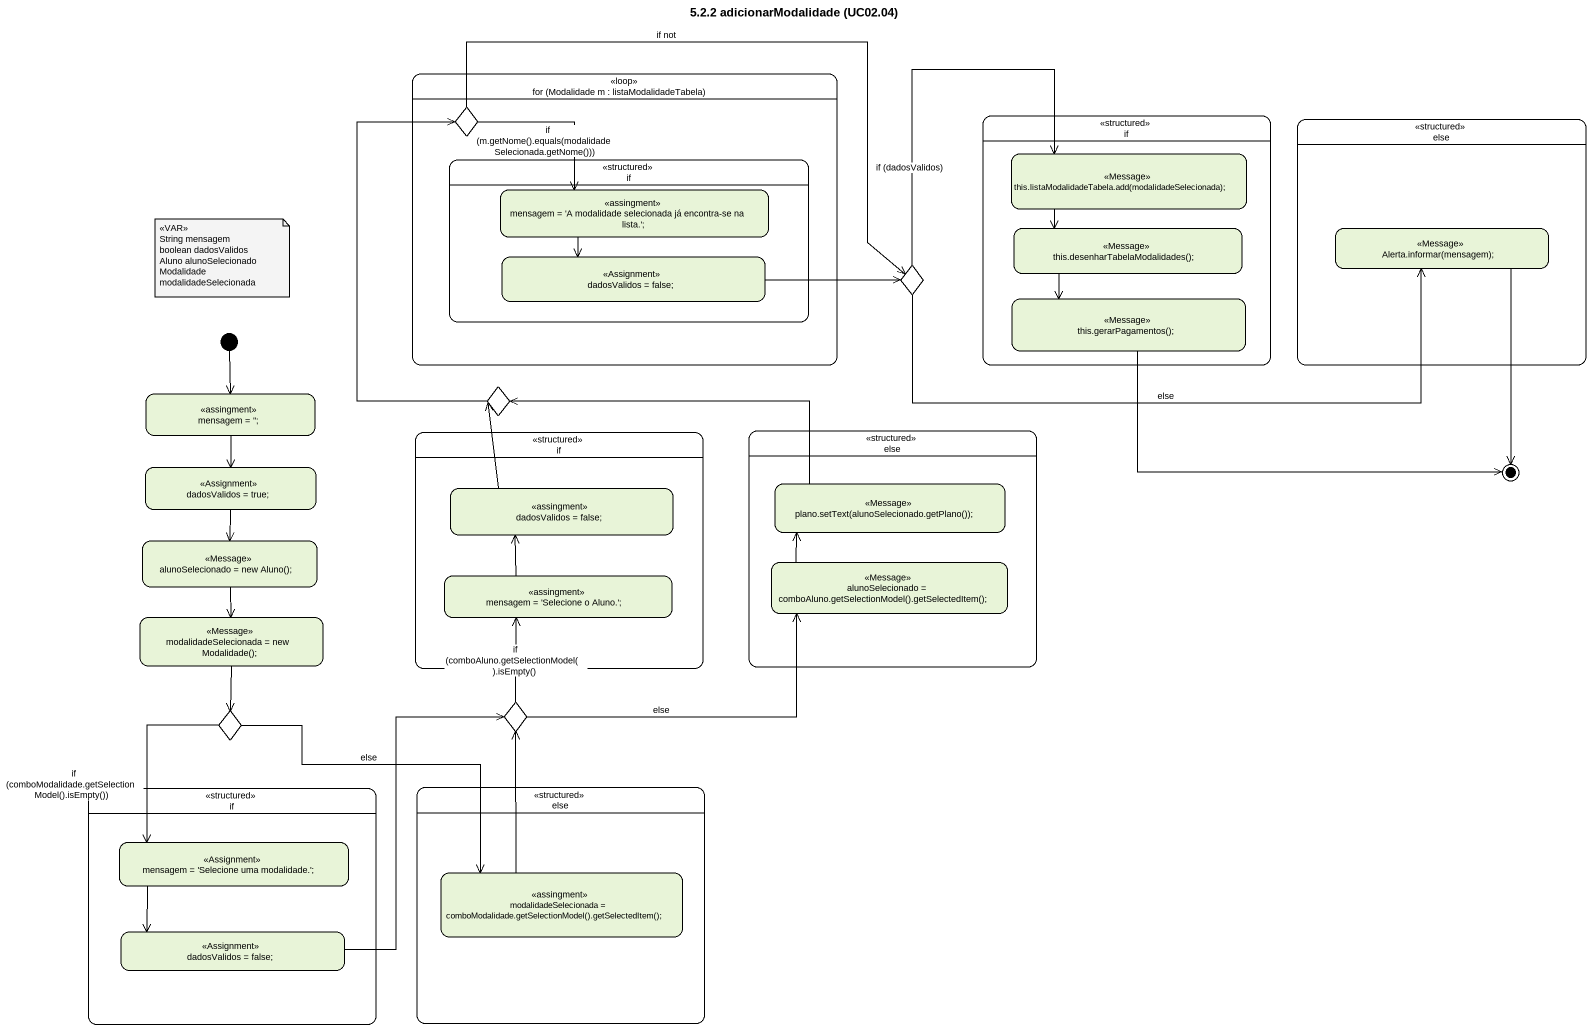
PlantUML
@startuml
title 5.2.2 adicionarModalidade (UC02.04)
hide empty description
state "for (Modalidade m : listaModalidadeTabela)" as for_Modalidade_m <<loop>> {
  state choice1 <<choice>>
  state "if" as if__2 <<structured>> {
    state "mensagem = 'A modalidade selecionada já encontra-se na lista.';" as mensagem_A_modalidade <<assingment>>
    state "dadosValidos = false;" as dadosValidos_false <<Assignment>>
  }
}
state "if" as if_ <<structured>> {
  state "this.listaModalidadeTabela.add(modalidadeSelecionada);" as this_listaModalidadeTabela <<Message>>
  state "this.desenharTabelaModalidades();" as this_desenharTabelaModalidad <<Message>>
  state "this.gerarPagamentos();" as this_gerarPagamentos <<Message>>
}
state "else" as else_ <<structured>> {
  state "Alerta.informar(mensagem);" as Alerta_informar_mensagem <<Message>>
}
state choice2 <<choice>>
state "mensagem = '';" as mensagem <<assingment>>
state choice3 <<choice>>
state "if" as if__3 <<structured>> {
  state "dadosValidos = false;" as dadosValidos_false_2 <<assingment>>
  state "mensagem = 'Selecione o Aluno.';" as mensagem_Selecione_o_Aluno <<assingment>>
}
state "else" as else__2 <<structured>> {
  state "plano.setText(alunoSelecionado.getPlano());" as plano_setText <<Message>>
  state "alunoSelecionado = comboAluno.getSelectionModel().getSelectedItem();" as alunoSelecionado_comboAluno <<Message>>
}
state "dadosValidos = true;" as dadosValidos_true <<Assignment>>
state final1 <<end>>
state "alunoSelecionado = new Aluno();" as alunoSelecionado_new_Aluno <<Message>>
state "modalidadeSelecionada = new Modalidade();" as modalidadeSelecionada_new <<Message>>
state choice4 <<choice>>
state choice5 <<choice>>
state "if" as if__4 <<structured>> {
  state "mensagem = 'Selecione uma modalidade.';" as mensagem_Selecione_uma <<Assignment>>
  state "dadosValidos = false;" as dadosValidos_false_3 <<Assignment>>
}
state "else" as else__3 <<structured>> {
  state "modalidadeSelecionada = comboModalidade.getSelectionModel().getSelectedItem();" as modalidadeSelecionada <<assingment>>
}
[*] --> mensagem
choice1 -right-> mensagem_A_modalidade : if (m.getNome().equals(modalidadeSelecionada.getNome()))
choice1 -right-> choice2 : if not
mensagem_A_modalidade --> dadosValidos_false
this_listaModalidadeTabela --> this_desenharTabelaModalidad
this_desenharTabelaModalidad --> this_gerarPagamentos
Alerta_informar_mensagem --> final1
dadosValidos_false -right-> choice2
choice2 -right-> this_listaModalidadeTabela : if (dadosValidos)
choice2 -right-> Alerta_informar_mensagem : else
this_gerarPagamentos -right-> final1
mensagem --> dadosValidos_true
choice3 -up-> choice1
dadosValidos_true --> alunoSelecionado_new_Aluno
dadosValidos_false_2 -up-> choice3
plano_setText -left-> choice3
alunoSelecionado_new_Aluno --> modalidadeSelecionada_new
mensagem_Selecione_o_Aluno -up-> dadosValidos_false_2
alunoSelecionado_comboAluno -up-> plano_setText
modalidadeSelecionada_new --> choice4
choice4 --> mensagem_Selecione_uma : if (comboModalidade.getSelectionModel().isEmpty())
choice4 -right-> modalidadeSelecionada : else
choice5 -up-> mensagem_Selecione_o_Aluno : if (comboAluno.getSelectionModel().isEmpty()
choice5 -right-> alunoSelecionado_comboAluno : else
mensagem_Selecione_uma --> dadosValidos_false_3
modalidadeSelecionada -up-> choice5
dadosValidos_false_3 -up-> choice5
note as N1
  <<VAR>>
  String mensagem
  boolean dadosValidos
  Aluno alunoSelecionado
  Modalidade modalidadeSelecionada
end note
@enduml
